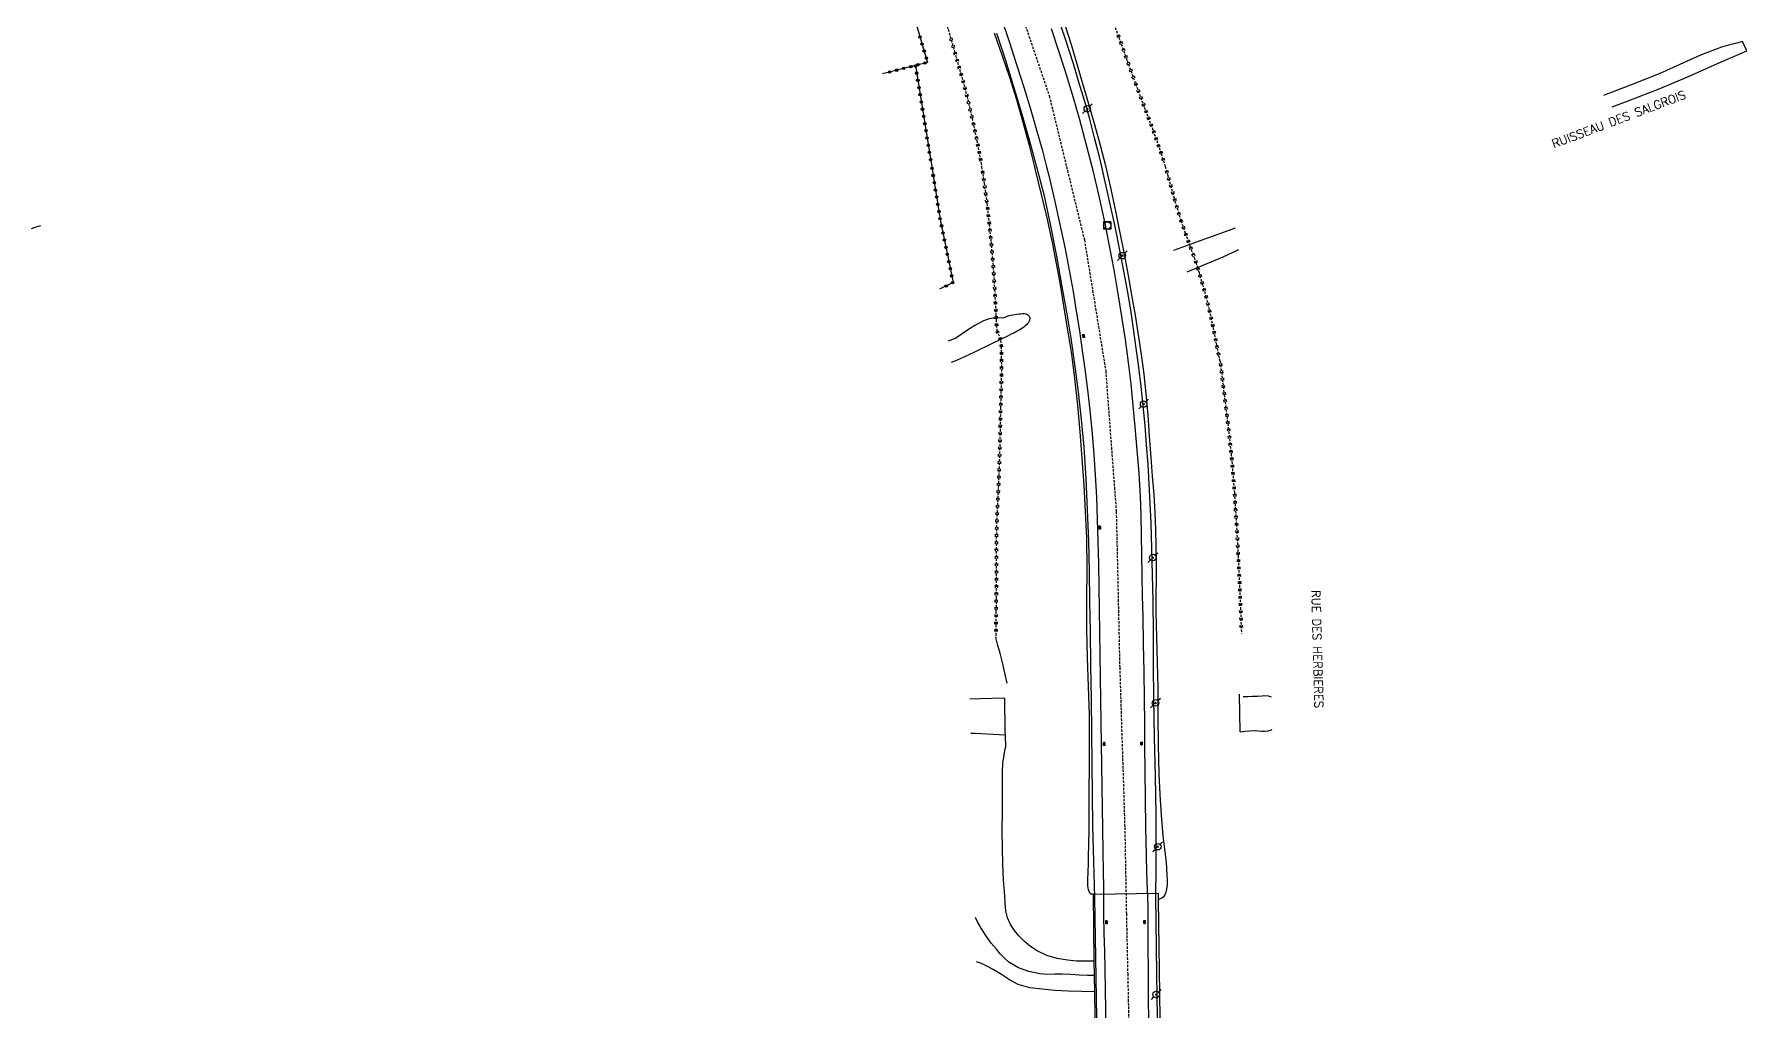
# Model space of a CAD drawing. Header units: millimetres. Extents: x 108000 to 109000, y 127000 to 127777.
# Drawn here: x 108582 to 108934.1, y 127000 to 127202.3 of the extents above; entities that cross this region are included whole.
import ezdxf
from ezdxf.enums import TextEntityAlignment as Align

# ---------------------------------------------------------------- set-up
doc = ezdxf.new("R2010")
doc.units = ezdxf.units.MM
doc.linetypes.add('DASHED', pattern=[0.75, 0.5, -0.25])
doc.layers.get('0').update_dxf_attribs({"linetype": 'CONTINUOUS'})
for name, color, linetype in [('W0001', 6, 'DASHED'), ('W0010', 4, 'CONTINUOUS'), ('W0014', 7, 'CONTINUOUS'), ('W0071', 7, 'CONTINUOUS'), ('W0120', 7, 'CONTINUOUS'), ('W0211', 2, 'CONTINUOUS'), ('W0214', 2, 'CONTINUOUS'), ('W0220', 5, 'DASHED'), ('W0323', 7, 'CONTINUOUS'), ('W0401', 7, 'CONTINUOUS'), ('W0420', 7, 'CONTINUOUS'), ('W0473', 7, 'CONTINUOUS'), ('W0510', 5, 'CONTINUOUS'), ('W0986', 4, 'CONTINUOUS'), ('W0989', 7, 'CONTINUOUS')]:
    doc.layers.add(name, color=color, linetype=linetype)
doc.styles.get("Standard").update_dxf_attribs({"font": 'romans.shx', "width": 0.85})

# ---------------------------------------------------------------- blocks, each defined once
blk = doc.blocks.new('T420')
for p, q in [((0.75, 0.75), (-0.75, 0.75)), ((-0.75, 0.75), (-0.75, -0.75)), ((0.75, 0.75), (0.75, -0.75)), ((0.75, -0.75), (-0.75, -0.75))]:
    blk.add_line(p, q)
blk.add_ellipse((0, 0), major_axis=(-0.53, 0.53), ratio=1, start_param=3.926991, end_param=10.210176)
blk = doc.blocks.new('T473')
for p, q in [((-0.166667, 0.166667), (0.166667, -0.166667)), ((-0.166667, -0.166667), (0.166667, 0.166667)), ((0.500001, 0.500001), (1.000002, 1.000002)), ((-1.000002, -1.000002), (-0.500001, -0.500001))]:
    blk.add_line(p, q)
blk.add_ellipse((0, 0), major_axis=(0.471405, 0.471405), ratio=1, start_param=5.4977871438, end_param=11.780972451)
blk = doc.blocks.new('T401')
for p, q in [((-0.3, 0.3), (0, 0.3)), ((-0.3, -0.25), (-0.3, 0.3)), ((-0.3, 0.15), (0, 0.15)), ((-0.3, 0), (0, 0)), ((0, 0.3), (0, -0.25)), ((-0.3, -0.15), (0, -0.15)), ((-0.3, -0.25), (-0.3, -0.3)), ((-0.3, -0.3), (0, -0.3)), ((0, -0.3), (0, -0.25))]:
    blk.add_line(p, q)
blk = doc.blocks.new('t220o')
at = {"color": 0, "linetype": 'Continuous'}
for p, q in [((-0.25, 0.25), (0.25, 0.25)), ((-0.25, -0.25), (0.25, -0.25))]:
    blk.add_line(p, q, dxfattribs=at)
blk = doc.blocks.new('t323o')
at = {"color": 0, "linetype": 'Continuous'}
for radius in [0.25, 0.15]:
    blk.add_circle((0, 0), radius, dxfattribs=at)

msp = doc.modelspace()

# ---------------------------------------------------------------- linework, layer by layer
at = {"layer": 'W0001'}
for points in [[(108713.61, 127326.26), (108727.46, 127309.9), (108740.87, 127293.05), (108754.55, 127271.64), (108768.74, 127245.47), (108781.26, 127217.51), (108790.72, 127189.6), (108794.28, 127175)], [(108794.28, 127175), (108797.95, 127159.96), (108802.33, 127133.02), (108804.5, 127104.05), (108805.21, 127072.03), (108806.25, 127039.12), (108806.58, 127021.4), (108806.85, 127009.04)], [(108806.85, 127009.04), (108807.05, 127000)]]:
    msp.add_lwpolyline(points, dxfattribs=at)
at = {"layer": 'W0010'}
for points in [[(108801.51, 127175), (108801.03, 127177.03), (108800.06, 127180.93), (108799.04, 127184.82), (108797.97, 127188.61), (108796.84, 127192.39), (108795.68, 127196.15), (108794.06, 127201.22), (108792.36, 127206.26)], [(108779.88, 127202.5), (108781.67, 127197.14), (108783.32, 127191.73), (108784.92, 127186.3), (108786.59, 127180.56), (108788.13, 127175)], [(108788.13, 127175), (108788.19, 127174.8), (108789.65, 127169.01), (108791.01, 127162.84), (108792.21, 127156.62), (108793.34, 127150.4), (108794.26, 127145.09), (108795.13, 127139.77), (108795.91, 127134.44), (108796.65, 127128.75), (108797.29, 127123.05), (108797.82, 127117.34), (108798.26, 127110.89), (108798.55, 127104.44), (108798.78, 127097.98), (108798.94, 127091.8), (108799.03, 127085.62), (108799.12, 127079.44), (108799.23, 127072.48), (108799.32, 127065.52), (108799.41, 127058.56), (108799.48, 127052.2), (108799.54, 127045.85), (108799.64, 127039.49), (108799.75, 127034.58), (108799.87, 127029.67), (108800, 127024.76)], [(108812.66, 127025.02), (108812.7, 127030.59), (108812.73, 127036.15), (108812.73, 127041.72), (108812.6, 127049.73), (108812.38, 127057.73), (108812.21, 127065.74), (108812.16, 127072.41), (108812.14, 127079.08), (108812.07, 127085.75), (108812.02, 127088.42), (108811.95, 127091.1), (108811.89, 127093.77), (108811.83, 127096.45), (108811.77, 127099.13), (108811.69, 127101.81), (108811.57, 127104.46), (108811.43, 127107.12), (108811.28, 127109.77), (108811.03, 127113.79), (108810.75, 127117.81), (108810.42, 127121.82), (108810.03, 127125.81), (108809.59, 127129.8), (108809.11, 127133.78), (108808.61, 127137.72), (108808.07, 127141.65), (108807.48, 127145.58), (108806.81, 127149.57), (108806.08, 127153.55), (108805.31, 127157.53), (108804.26, 127162.74), (108803.14, 127167.94), (108801.96, 127173.12), (108801.51, 127175)], [(108800, 127024.76), (108800.43, 127000)], [(108812.98, 127000), (108812.86, 127009.05), (108812.66, 127025.02)]]:
    msp.add_lwpolyline(points, dxfattribs=at)
at = {"layer": 'W0014'}
for points in [[(108780.88, 127205.45), (108782.48, 127200.77), (108784.02, 127196.06), (108785.5, 127191.34), (108786.8, 127187.09), (108788.05, 127182.82), (108789.24, 127178.54), (108790.15, 127175)], [(108799.53, 127175), (108798.4, 127179.45), (108796.99, 127184.67), (108795.5, 127189.87), (108793.93, 127195.04), (108792.59, 127199.2), (108791.2, 127203.35)], [(108790.15, 127175), (108790.61, 127173.23), (108791.87, 127167.89), (108793.06, 127162.54), (108793.97, 127158.16), (108794.82, 127153.76), (108795.62, 127149.36), (108796.29, 127145.32), (108796.92, 127141.28), (108797.5, 127137.23), (108798.09, 127132.91), (108798.63, 127128.58), (108799.12, 127124.25), (108799.53, 127120.05), (108799.88, 127115.85), (108800.17, 127111.64), (108800.41, 127107.09), (108800.58, 127102.54), (108800.72, 127097.99), (108800.83, 127093.31), (108800.9, 127088.64), (108800.97, 127083.96), (108801.04, 127079.31), (108801.1, 127074.66), (108801.17, 127070.01), (108801.25, 127065.41), (108801.34, 127060.8), (108801.42, 127056.2), (108801.47, 127051.88), (108801.51, 127047.56), (108801.57, 127043.24), (108801.66, 127038.8), (108801.77, 127034.35), (108801.84, 127029.91), (108801.85, 127026.98), (108801.85, 127024.06), (108801.87, 127021.13), (108801.95, 127017.41), (108802.06, 127013.69), (108802.16, 127009.97), (108802.22, 127005.82), (108802.26, 127001.66), (108802.28, 127000)], [(108811.2, 127000), (108811.16, 127003.33), (108811.11, 127009.14), (108811.07, 127014.96), (108811.06, 127017.62), (108811.06, 127020.27), (108811.03, 127022.93), (108810.94, 127026.41), (108810.82, 127029.9), (108810.71, 127033.38), (108810.58, 127039.19), (108810.49, 127045.01), (108810.42, 127050.82), (108810.39, 127055.73), (108810.37, 127060.63), (108810.33, 127065.54), (108810.24, 127071.2), (108810.12, 127076.86), (108810, 127082.52), (108809.92, 127086.76), (108809.85, 127091), (108809.77, 127095.24), (108809.7, 127099.25), (108809.63, 127103.26), (108809.49, 127107.26), (108809.2, 127112.01), (108808.81, 127116.75), (108808.39, 127121.49), (108807.99, 127125.92), (108807.55, 127130.34), (108807.04, 127134.76), (108806.4, 127139.48), (108805.67, 127144.19), (108804.9, 127148.89), (108804.04, 127153.83), (108803.13, 127158.75), (108802.14, 127163.66), (108800.98, 127168.94), (108799.73, 127174.21), (108799.53, 127175)]]:
    msp.add_lwpolyline(points, dxfattribs=at)
at = {"layer": 'W0071'}
msp.add_lwpolyline([(108583.31, 127162.86), (108582.36, 127162.56), (108581.42, 127162.25)], dxfattribs=at)
at = {"layer": 'W0120'}
for points in [[(108781.31, 127143.92), (108781.69, 127144.08), (108782.07, 127144.25), (108782.46, 127144.39), (108782.86, 127144.5), (108783.26, 127144.58), (108783.67, 127144.65), (108784.05, 127144.71), (108784.44, 127144.75), (108784.82, 127144.78), (108785.18, 127144.8), (108785.55, 127144.81), (108785.89, 127144.75), (108786.1, 127144.66), (108786.31, 127144.55), (108786.48, 127144.4), (108786.58, 127144.26), (108786.66, 127144.09), (108786.71, 127143.92), (108786.72, 127143.71), (108786.68, 127143.49), (108786.61, 127143.28), (108786.47, 127143.01), (108786.27, 127142.76), (108786.06, 127142.53), (108785.8, 127142.27), (108785.52, 127142.03), (108785.22, 127141.81), (108784.87, 127141.59), (108784.51, 127141.38), (108784.14, 127141.19), (108783.78, 127141), (108783.42, 127140.81), (108783.05, 127140.64), (108782.85, 127140.55), (108782.66, 127140.47), (108782.46, 127140.39)], [(108781.53, 127065.74), (108781.61, 127058.81), (108781.63, 127058.19), (108781.74, 127055.59)], [(108830.01, 127058.83), (108829.85, 127066.52)], [(108799.79, 127025.4), (108813.12, 127025.59), (108813.14, 127024.28), (108813.49, 127000)], [(108800.16, 127000), (108800.08, 127005.36), (108800.03, 127008.72), (108799.99, 127011.67), (108799.79, 127025.4)]]:
    msp.add_lwpolyline(points, dxfattribs=at)
at = {"layer": 'W0211'}
for points in [[(108793.96, 127204.17), (108795.22, 127200.18), (108796.4, 127196.16), (108797.56, 127192.13), (108798.81, 127187.92), (108800.06, 127183.7), (108801.22, 127179.47), (108802.33, 127175)], [(108787.75, 127175), (108786.64, 127179.37), (108785.39, 127184.09), (108784.04, 127188.77), (108782.59, 127193.37), (108781.04, 127197.95), (108779.45, 127202.51)], [(108799.79, 127025.4), (108799.62, 127025.41), (108799.45, 127025.41), (108799.3, 127025.45), (108799.15, 127025.58), (108799.04, 127025.76), (108798.94, 127025.95), (108798.8, 127026.31), (108798.73, 127026.71), (108798.68, 127027.1), (108798.65, 127027.57), (108798.67, 127028.05), (108798.68, 127028.52), (108798.69, 127028.98), (108798.7, 127029.45), (108798.71, 127029.91), (108798.76, 127031.71), (108798.81, 127033.52), (108798.86, 127035.32), (108798.92, 127039.09), (108798.94, 127042.87), (108798.96, 127046.64), (108798.99, 127051.83), (108799, 127057.02), (108798.97, 127062.21), (108798.82, 127068.1), (108798.62, 127074), (108798.46, 127079.89), (108798.45, 127086.15), (108798.5, 127092.41), (108798.43, 127098.66), (108798.2, 127104.11), (108797.88, 127109.56), (108797.5, 127115.01), (108797.08, 127120.5), (108796.6, 127125.99), (108796.01, 127131.47), (108795.34, 127136.45), (108794.57, 127141.42), (108793.75, 127146.38), (108793.01, 127150.73), (108792.23, 127155.08), (108791.39, 127159.41), (108790.29, 127164.51), (108789.09, 127169.59), (108787.84, 127174.65), (108787.75, 127175)], [(108802.33, 127175), (108802.34, 127174.95), (108803.37, 127170.4), (108804.35, 127165.84), (108805.25, 127161.45), (108806.1, 127157.05), (108806.92, 127152.65), (108807.66, 127148.58), (108808.37, 127144.51), (108809.02, 127140.43), (108809.61, 127136.39), (108810.15, 127132.35), (108810.61, 127128.3), (108811, 127123.94), (108811.3, 127119.58), (108811.6, 127115.21), (108811.91, 127111.41), (108812.21, 127107.61), (108812.45, 127103.81), (108812.58, 127100.39), (108812.66, 127096.97), (108812.7, 127093.55), (108812.7, 127090.17), (108812.67, 127086.79), (108812.66, 127083.41), (108812.75, 127078.23), (108812.89, 127073.05), (108813.02, 127067.87), (108813.06, 127061.96), (108813.09, 127056.05), (108813.23, 127050.14), (108813.45, 127045.89), (108813.72, 127041.64), (108814.07, 127037.39), (108814.39, 127034.7), (108814.73, 127032.01), (108814.91, 127029.32), (108814.95, 127028.35), (108814.97, 127027.38), (108814.85, 127026.44), (108814.7, 127025.85), (108814.49, 127025.28), (108814.17, 127024.81), (108813.86, 127024.6), (108813.5, 127024.44), (108813.14, 127024.28)], [(108781.53, 127065.74), (108778.97, 127065.67), (108776.42, 127065.61), (108774.43, 127065.55)], [(108774.6, 127058.55), (108775.49, 127058.5), (108781.63, 127058.19)], [(108800.03, 127008.72), (108799.56, 127008.72), (108799.08, 127008.72), (108798.61, 127008.72), (108796.87, 127008.78), (108795.13, 127008.89), (108793.39, 127008.98), (108791.85, 127008.96), (108790.31, 127008.93), (108788.8, 127009.03), (108786.56, 127009.5), (108784.38, 127010.28), (108782.44, 127011.42), (108781.52, 127012.23), (108780.66, 127013.14), (108779.85, 127014.09), (108778.81, 127015.37), (108777.84, 127016.7), (108776.93, 127018.08), (108776.07, 127019.56), (108775.53, 127020.61)]]:
    msp.add_lwpolyline(points, dxfattribs=at)
at = {"layer": 'W0214'}
for points in [[(108782.09, 127068.81), (108781.75, 127070.32), (108781.41, 127071.83), (108781.05, 127073.34), (108780.63, 127074.96), (108780.18, 127076.57), (108779.74, 127078.18)], [(108799.99, 127011.67), (108798.15, 127011.67), (108796.31, 127011.66), (108794.5, 127011.81), (108792.34, 127012.21), (108790.21, 127012.83), (108788.24, 127013.73), (108786.89, 127014.62), (108785.62, 127015.66), (108784.49, 127016.82), (108783.57, 127017.97), (108782.76, 127019.21), (108782.14, 127020.52), (108781.8, 127021.99), (108781.68, 127023.55), (108781.58, 127025.1), (108781.33, 127028.34), (108781.19, 127031.58), (108781.1, 127034.83), (108781.06, 127038.61), (108781.09, 127042.4), (108781.13, 127046.18), (108781.11, 127048.28), (108781.09, 127050.39), (108781.21, 127052.48), (108781.36, 127053.52), (108781.55, 127054.55), (108781.74, 127055.59)], [(108800.08, 127005.36), (108797.33, 127005.41), (108794.59, 127005.45), (108791.85, 127005.62), (108789.29, 127005.85), (108786.74, 127006.18), (108784.31, 127006.85), (108782.57, 127007.77), (108780.92, 127008.91), (108779.21, 127009.95), (108778.01, 127010.56), (108776.79, 127011.13), (108775.76, 127011.51)]]:
    msp.add_lwpolyline(points, dxfattribs=at)
at = {"layer": 'W0220'}
for points in [[(108738.9, 127275.06), (108741.44, 127270.64), (108743.97, 127266.21), (108746.44, 127261.75), (108748.92, 127257.06), (108751.32, 127252.33), (108753.63, 127247.56), (108755.76, 127242.88), (108757.8, 127238.15), (108759.75, 127233.39), (108761.72, 127228.37), (108763.59, 127223.31), (108765.37, 127218.22), (108766.97, 127213.26), (108768.47, 127208.27), (108769.93, 127203.27), (108771.27, 127198.71), (108772.57, 127194.15), (108773.78, 127189.56), (108774.86, 127185.01), (108775.83, 127180.44), (108776.69, 127175.85), (108776.82, 127175)], [(108814.6, 127175), (108813.79, 127177.72), (108812.1, 127182.53), (108810.3, 127187.31), (108808.5, 127192.08), (108806.77, 127196.89), (108805.05, 127201.7), (108803.22, 127206.47), (108801.89, 127209.62), (108800.52, 127212.75), (108799.14, 127215.88)], [(108776.82, 127175), (108777.34, 127171.65), (108777.9, 127167.43), (108778.38, 127163.2), (108778.75, 127159.55), (108779.08, 127155.9), (108779.35, 127152.25), (108779.49, 127149.71), (108779.61, 127147.18), (108779.74, 127144.64), (108779.81, 127143.54), (108779.87, 127142.45), (108779.94, 127141.35), (108780.21, 127140.67), (108780.48, 127139.99), (108780.7, 127139.3), (108780.86, 127138.09), (108780.87, 127136.86), (108780.87, 127135.62), (108780.88, 127132.26), (108780.8, 127128.89), (108780.7, 127125.53), (108780.61, 127120.96), (108780.51, 127116.39), (108780.37, 127111.82), (108780.2, 127108.06), (108780.01, 127104.3), (108779.87, 127100.54), (108779.82, 127096.72), (108779.83, 127092.91), (108779.83, 127089.09), (108779.8, 127086.33), (108779.77, 127083.57), (108779.75, 127080.81), (108779.75, 127079.93), (108779.74, 127079.06), (108779.74, 127078.18)], [(108825.84, 127135.01), (108825.14, 127138.54), (108824.44, 127142.06), (108823.66, 127145.57), (108823.02, 127148.12), (108822.33, 127150.65), (108821.59, 127153.17), (108821.28, 127154.15), (108820.97, 127155.13), (108820.65, 127156.11), (108819.71, 127158.69), (108818.76, 127161.26), (108817.86, 127163.85), (108816.46, 127168.46), (108815.17, 127173.11), (108814.6, 127175)], [(108825.84, 127135.01), (108826.69, 127128.15), (108827.54, 127121.3), (108828.27, 127114.43), (108828.79, 127107.97), (108829.2, 127101.51), (108829.56, 127095.04), (108829.81, 127089.69), (108830.03, 127084.35), (108830.24, 127079)]]:
    msp.add_lwpolyline(points, dxfattribs=at)
at = {"layer": 'W0323'}
for points in [[(108750.24, 127241.03), (108758.5, 127219.79), (108763.63, 127203.43), (108765.71, 127196.48), (108763.21, 127195.85), (108756.45, 127194.13)], [(108763.21, 127195.85), (108766.57, 127175)], [(108766.57, 127175), (108768.31, 127164.17), (108770.96, 127151.19), (108768.19, 127149.8)]]:
    msp.add_lwpolyline(points, dxfattribs=at)
at = {"layer": 'W0510'}
for points in [[(108933.26, 127200.75), (108931.83, 127200.37), (108930.39, 127199.98), (108928.97, 127199.57), (108924.62, 127197.94), (108920.37, 127196.02), (108916.1, 127194.13), (108910.59, 127191.93), (108905.05, 127189.78), (108904.69, 127189.64)], [(108934.13, 127198.85), (108933.26, 127200.75)], [(108906.44, 127187.32), (108909.72, 127188.54), (108916.09, 127191.02), (108922.13, 127193.56), (108928.13, 127196.21), (108934.13, 127198.85)], [(108828.96, 127162.36), (108826.88, 127161.63), (108821.57, 127159.71), (108816.26, 127157.79)], [(108819.11, 127153.39), (108821.58, 127154.42), (108824.04, 127155.45), (108826.5, 127156.51), (108829.43, 127157.85), (108829.67, 127157.96)], [(108781.31, 127143.92), (108780.25, 127143.88), (108779.19, 127143.84), (108778.17, 127143.67), (108777.22, 127143.32), (108776.31, 127142.86), (108775.41, 127142.36), (108774.09, 127141.53), (108772.81, 127140.62), (108771.49, 127139.79), (108769.93, 127139.11)], [(108770.63, 127134.81), (108771.7, 127135.22), (108775.32, 127136.87), (108778.89, 127138.63), (108782.46, 127140.39)], [(108836.41, 127065.96), (108835.59, 127066.19), (108834.52, 127066.16), (108833.46, 127066.1), (108832.51, 127066.08), (108831.57, 127066.02), (108830.62, 127065.97)], [(108830.01, 127058.83), (108830.97, 127058.91), (108831.92, 127059), (108832.88, 127059.04), (108833.62, 127058.99), (108834.35, 127058.92), (108835.08, 127058.93), (108835.76, 127059.03), (108836.44, 127059.19), (108836.58, 127059.26)]]:
    msp.add_lwpolyline(points, dxfattribs=at)

# ---------------------------------------------------------------- block references
at = {"layer": 'W0220'}
for p, rotation in [((108770.53, 127201.24), 286.3759341174915), ((108770.95, 127199.8), 286.3759341174915), ((108805, 127201.83), 110.9892009361023), ((108805.51, 127200.42), 109.6764586814083), ((108806.01, 127199), 109.6764586814083), ((108771.37, 127198.36), 285.9122002038697), ((108771.78, 127196.91), 285.9122002038697), ((108772.19, 127195.47), 285.9122002038697), ((108806.52, 127197.59), 109.6764586814083), ((108807.03, 127196.18), 109.7820023218427), ((108772.6, 127194.03), 284.7681374776043), ((108772.98, 127192.58), 284.7681374776043), ((108807.53, 127194.77), 109.7820023218427), ((108808.04, 127193.36), 109.7820023218427), ((108808.55, 127191.95), 110.6744247608883), ((108773.37, 127191.13), 284.7681374776043), ((108773.75, 127189.68), 284.7681374776043), ((108809.08, 127190.54), 110.6744247608883), ((108809.61, 127189.14), 110.6744247608883), ((108774.1, 127188.22), 283.3527681458082), ((108774.44, 127186.76), 283.3527681458082), ((108774.79, 127185.3), 283.3527681458082), ((108810.14, 127187.74), 110.6744247608883), ((108810.67, 127186.33), 110.6348203022183), ((108811.2, 127184.93), 110.6348203022183), ((108775.11, 127183.83), 281.9834034822068), ((108775.42, 127182.37), 281.9834034822068), ((108811.73, 127183.52), 110.6348203022183), ((108812.25, 127182.12), 109.3589941755738), ((108775.73, 127180.9), 281.9834034822068), ((108776.02, 127179.43), 280.6121183412605), ((108776.3, 127177.95), 280.6121183412605), ((108812.74, 127180.7), 109.3589941755738), ((108813.24, 127179.29), 109.3589941755738), ((108813.74, 127177.87), 109.3589941755738), ((108776.57, 127176.48), 280.6121183412605), ((108814.17, 127176.44), 106.6605857288624), ((108777, 127173.86), 278.7898543659617), ((108777.23, 127172.38), 278.7898543659617), ((108777.44, 127170.9), 277.5590669810081), ((108814.92, 127173.95), 106.6714280501496), ((108815.34, 127172.51), 105.505044182424), ((108815.74, 127171.07), 105.505044182424), ((108777.64, 127169.41), 277.5590669810081), ((108777.83, 127167.92), 277.5590669810081), ((108816.14, 127169.62), 105.505044182424), ((108816.55, 127168.18), 106.8928872842493), ((108778.01, 127166.43), 276.4739559688186), ((108778.18, 127164.94), 276.4739559688186), ((108816.98, 127166.74), 106.8928872842493), ((108817.42, 127165.31), 106.8928872842493), ((108817.85, 127163.87), 106.8928872842493), ((108778.35, 127163.45), 276.4739559688186), ((108778.51, 127161.96), 275.7882928179217), ((108778.66, 127160.47), 275.7882928179217), ((108818.34, 127162.46), 109.1618458935848), ((108818.84, 127161.04), 110.2868231198173), ((108778.8, 127158.97), 275.1661207185941), ((108778.94, 127157.48), 275.1661207185941), ((108819.36, 127159.63), 110.2868231198173), ((108819.88, 127158.23), 110.0187603935318), ((108820.39, 127156.82), 110.0187603935318), ((108779.07, 127155.99), 275.1661207185941), ((108779.18, 127154.49), 274.2306126032145), ((108820.88, 127155.4), 108.083445383488), ((108821.34, 127153.97), 107.5535448262846), ((108779.29, 127153), 274.2306126032145), ((108779.39, 127151.5), 273.1548428647868), ((108779.47, 127150), 273.1548428647868), ((108821.78, 127152.54), 106.3649181699655), ((108822.2, 127151.1), 106.3649181699655), ((108822.6, 127149.65), 105.2551187031135), ((108779.55, 127148.5), 272.7155512231126), ((108779.62, 127147), 272.9299046407219), ((108823, 127148.2), 105.2551187031135), ((108823.36, 127146.75), 104.0890993381418), ((108779.7, 127145.51), 272.9299046407219), ((108779.78, 127144.01), 273.6411852574896), ((108823.72, 127145.29), 102.5288077091012), ((108824.05, 127143.83), 102.5288077091012), ((108779.87, 127142.51), 273.1507164131559), ((108780.06, 127141.04), 291.6559890385004), ((108780.59, 127139.63), 287.6843920265895), ((108824.37, 127142.36), 102.5288077091012), ((108824.67, 127140.9), 101.2473141606272), ((108824.96, 127139.42), 101.2473141606272), ((108780.85, 127138.16), 277.5326014010705), ((108780.87, 127136.66), 270), ((108825.26, 127137.95), 101.2162609832983), ((108825.55, 127136.48), 101.2162609832983), ((108780.87, 127135.16), 270.1705226499927), ((108780.88, 127132.16), 268.640118209039), ((108780.88, 127133.66), 270.1705226499927), ((108825.93, 127134.3), 277.0633306241591), ((108826.11, 127132.81), 277.0633306241591), ((108780.81, 127129.16), 268.640118209039), ((108780.84, 127130.66), 268.640118209039), ((108826.3, 127131.33), 277.0633306241591), ((108826.48, 127129.84), 277.0633306241591), ((108780.72, 127126.16), 268.2952716808938), ((108780.76, 127127.66), 268.2952716808938), ((108826.67, 127128.35), 277.0633306241591), ((108826.85, 127126.86), 277.0735376748984), ((108827.03, 127125.37), 277.0735376748984), ((108780.62, 127121.66), 268.8717825682299), ((108780.65, 127123.16), 268.8717825682299), ((108780.68, 127124.66), 268.8717825682299), ((108827.22, 127123.88), 277.0735376748984), ((108827.4, 127122.39), 277.0735376748984), ((108780.56, 127118.67), 268.7464630754308), ((108780.59, 127120.16), 268.7464630754308), ((108827.58, 127120.91), 276.065437876113), ((108827.74, 127119.41), 276.065437876113), ((108780.49, 127115.67), 268.2453170151112), ((108780.53, 127117.17), 268.7464630754308), ((108827.9, 127117.92), 276.065437876113), ((108828.06, 127116.43), 276.065437876113), ((108828.22, 127114.94), 276.065437876113), ((108780.34, 127111.17), 267.4112623308668), ((108780.4, 127112.67), 268.2453170151112), ((108780.44, 127114.17), 268.2453170151112), ((108828.35, 127113.44), 274.6021214689377), ((108828.47, 127111.95), 274.6021214689377), ((108780.21, 127108.17), 267.4112623308668), ((108780.27, 127109.67), 267.4112623308668), ((108828.59, 127110.45), 274.6021214689377), ((108828.71, 127108.96), 274.6021214689377), ((108828.82, 127107.46), 273.6315485619544), ((108780.05, 127105.18), 267.1071951059159), ((108780.13, 127106.67), 267.1071951059159), ((108828.92, 127105.97), 273.6315485619544), ((108829.01, 127104.47), 273.6315485619544), ((108779.88, 127100.68), 267.8676315634602), ((108779.93, 127102.18), 267.8676315634602), ((108779.99, 127103.68), 267.8676315634602), ((108829.11, 127102.97), 273.6315485619544), ((108829.2, 127101.48), 273.1847347405993), ((108779.83, 127097.68), 269.2500980651064), ((108779.85, 127099.18), 269.2500980651064), ((108829.29, 127099.98), 273.1847347405993), ((108829.37, 127098.48), 273.1847347405993), ((108829.45, 127096.98), 273.1847347405993), ((108779.82, 127096.18), 270.1503822779929), ((108779.83, 127094.68), 270.1503822779929), ((108829.54, 127095.48), 273.1847347405993), ((108829.61, 127093.99), 272.6754266560335), ((108779.83, 127093.18), 270.1503822779929), ((108779.83, 127091.68), 270), ((108779.83, 127090.18), 270), ((108829.68, 127092.49), 272.6754266560335), ((108829.75, 127090.99), 272.6754266560335), ((108779.81, 127087.18), 269.3772443128167), ((108779.83, 127088.68), 269.3772443128167), ((108829.82, 127089.49), 272.3591661325956), ((108829.88, 127087.99), 272.3591661325956), ((108829.94, 127086.49), 272.3591661325956), ((108779.78, 127084.18), 269.3772443128167), ((108779.79, 127085.68), 269.3772443128167), ((108830, 127085), 272.3591661325956), ((108830.06, 127083.5), 272.24783923883), ((108779.75, 127079.68), 269.3414568227778), ((108779.75, 127081.18), 269.584820458772), ((108779.76, 127082.68), 269.584820458772), ((108830.12, 127082), 272.24783923883), ((108830.18, 127080.5), 272.24783923883)]:
    msp.add_blockref('t220o', p, dxfattribs=dict(at, rotation=rotation))
at = {"layer": 'W0323'}
for p, rotation in [((108764.15, 127201.7), 286.6614202498637), ((108764.58, 127200.26), 286.6614202498637), ((108762.27, 127195.61), 194.24682683141), ((108763.23, 127195.73), 279.1465355934445), ((108763.72, 127195.98), 194.1440434901135), ((108765.01, 127198.83), 286.6614202498637), ((108765.18, 127196.35), 194.1440434901135), ((108765.44, 127197.39), 286.6614202498637), ((108757.9, 127194.5), 194.24682683141), ((108759.36, 127194.87), 194.24682683141), ((108760.81, 127195.24), 194.24682683141), ((108763.47, 127194.25), 279.1465355934445), ((108763.71, 127192.77), 279.1465355934445), ((108763.94, 127191.29), 279.1465355934445), ((108764.18, 127189.81), 279.1465355934445), ((108764.42, 127188.33), 279.1465355934445), ((108764.66, 127186.85), 279.1465355934445), ((108764.9, 127185.37), 279.1465355934445), ((108765.14, 127183.89), 279.1465355934445), ((108765.37, 127182.4), 279.1465355934445), ((108765.61, 127180.92), 279.1465355934445), ((108765.85, 127179.44), 279.1465355934445), ((108766.09, 127177.96), 279.1465355934445), ((108766.33, 127176.48), 279.1465355934445), ((108766.62, 127174.69), 279.1428849953456), ((108766.85, 127173.21), 279.1428849953456), ((108767.09, 127171.73), 279.1428849953456), ((108767.33, 127170.25), 279.1428849953456), ((108767.57, 127168.77), 279.1428849953456), ((108767.81, 127167.29), 279.1428849953456), ((108768.05, 127165.81), 279.1428849953456), ((108768.28, 127164.33), 279.1428849953456), ((108768.58, 127162.86), 281.5389447329134), ((108768.88, 127161.39), 281.5389447329134), ((108769.18, 127159.92), 281.5389447329134), ((108769.48, 127158.45), 281.5389447329134), ((108769.78, 127156.98), 281.5389447329134), ((108770.08, 127155.51), 281.5389447329134), ((108770.38, 127154.04), 281.5389447329134), ((108769.54, 127150.48), 206.6026715129179), ((108770.68, 127152.57), 281.5389447329134), ((108770.88, 127151.15), 206.6026715129179)]:
    msp.add_blockref('t323o', p, dxfattribs=dict(at, rotation=rotation))
at = {"layer": 'W0401'}
for p, rotation in [((108797.63, 127140.17), 188.149899652108), ((108800.95, 127100.77), 181.7624023629604), ((108801.87, 127056.29), 180.9963556664084), ((108809.85, 127056.41), 0.2338283385118873), ((108802.33, 127019.61), 181.2319562116389)]:
    msp.add_blockref('T401', p, dxfattribs=dict(at, rotation=rotation))
msp.add_blockref('T401', (108810.47, 127019.68), dxfattribs=at)
at = {"layer": 'W0420'}
msp.add_blockref('T420', (108802.65, 127162.93), dxfattribs=at)
at = {"layer": 'W0473'}
for p in [(108798.54, 127186.95), (108805.74, 127156.72), (108810.12, 127126.19), (108812.02, 127094.64), (108812.57, 127064.75), (108813.04, 127035.18), (108812.72, 127004.78)]:
    msp.add_blockref('T473', p, dxfattribs=at)

# ---------------------------------------------------------------- texts
at = {"layer": 'W0986'}
msp.add_text('RUISSEAU DES SALGROIS', height=1.75, rotation=20.6991, dxfattribs=at).set_placement((108907.83, 127184.79), align=Align.MIDDLE_CENTER)
at = {"layer": 'W0989'}
msp.add_text('RUE DES HERBIERES', height=1.75, rotation=271.5309, dxfattribs=at).set_placement((108844.66, 127087.94))

doc.saveas('drawing.dxf')
